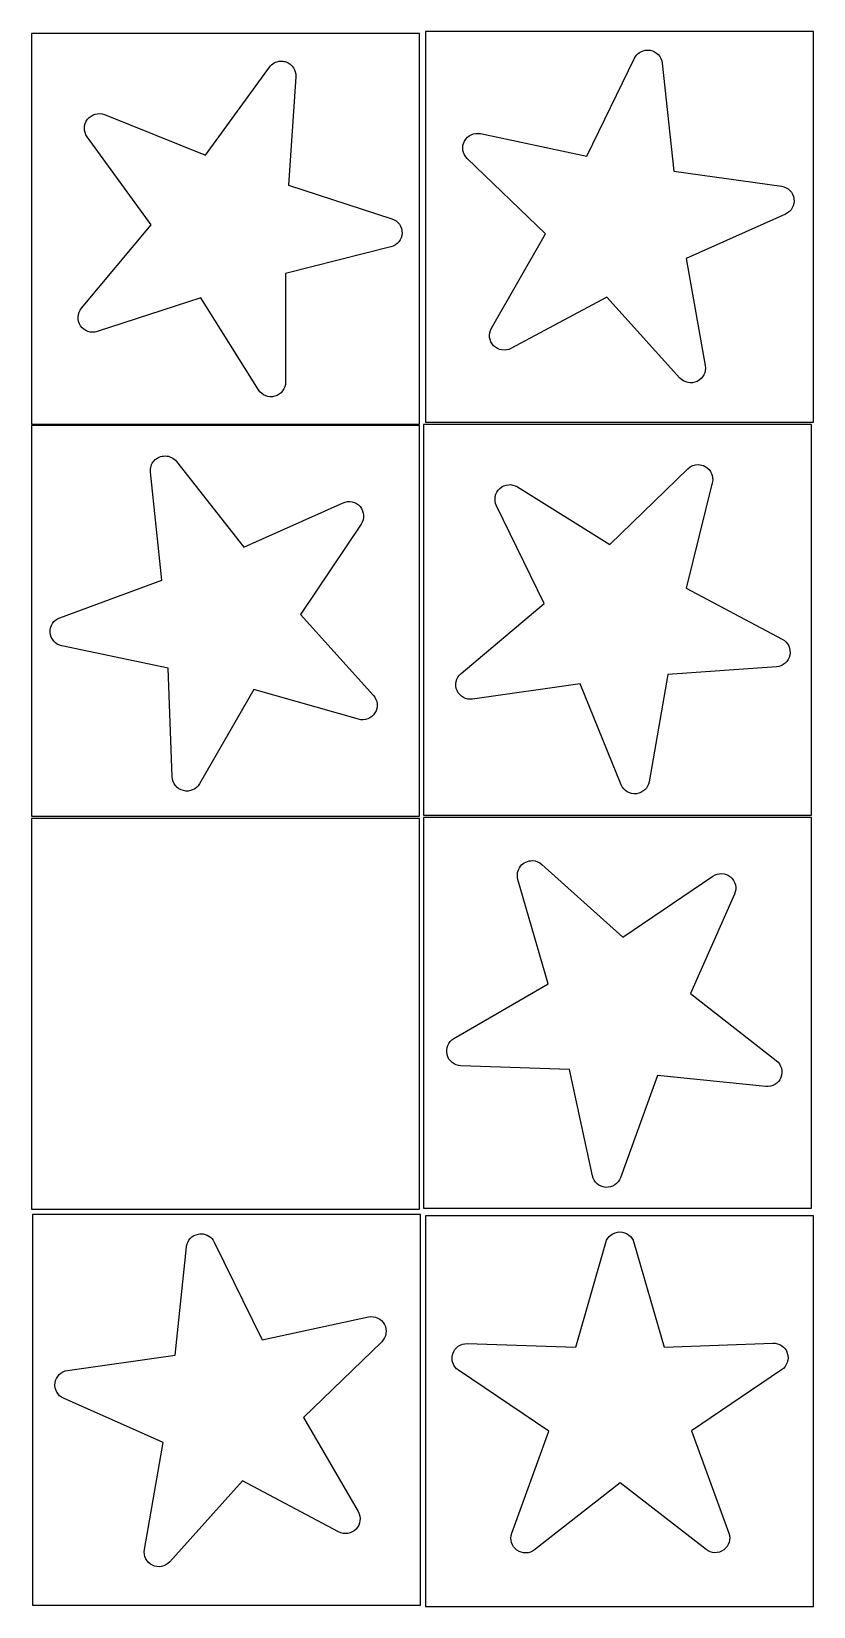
# Model space of a CAD drawing. Extents: x 0 to 606, y -308 to 913.
import ezdxf

# ---------------------------------------------------------------- set-up
doc = ezdxf.new("R2010")
doc.units = 0
doc.layers.add('Layer_1', color=7, linetype='CONTINUOUS')

msp = doc.modelspace()

# ---------------------------------------------------------------- linework, layer by layer
at = {"layer": 'Layer_1', "color": 5}
for points in [[(0.142029, 911.590397), (0.142029, 608.690388), (300.74204, 608.690388), (300.74204, 911.590397), (0.142029, 911.590397), (0.142029, 911.590397)], [(305.6284, 913.206705), (305.6284, 610.306636), (606.2284, 610.306636), (606.2284, 913.206705), (305.6284, 913.206705), (305.6284, 913.206705)], [(348.0784, 834.006705), (430.6034, 816.606705), (467.4784, 892.456705)], [(477.2784, 898.831705), (477.2784, 898.831705)], [(194.11704, 890.265357), (194.11704, 890.265397)], [(488.9534, 888.706705), (497.9284, 804.856705)], [(204.94204, 878.140397), (199.21704, 793.990397), (279.46704, 768.040397)], [(56.69203, 848.740397), (134.96704, 817.265397)], [(356.5784, 683.106708), (398.6034, 756.231708), (337.8784, 814.731705)], [(584.5284, 771.631705), (507.5284, 737.181708), (522.2784, 654.156708)], [(38.86703, 698.665396), (92.96704, 763.365397)], [(278.74204, 746.240396), (196.91704, 725.690396)], [(176.09204, 635.315348), (131.26704, 706.765396)], [(502.7034, 644.556636), (446.1534, 707.156708), (371.7284, 667.456708)], [(0.125785, 607.704132), (0.125785, 304.804012), (300.725776, 304.804012), (300.725776, 607.704132), (0.125785, 607.704132), (0.125785, 607.704132)], [(304.01216, 608.512148), (304.01216, 305.61214), (604.61216, 305.61214), (604.61216, 608.512148), (304.01216, 608.512148), (304.01216, 608.512148)], [(103.675776, 584.154132), (103.675776, 584.154132)], [(112.525776, 579.804132), (164.575776, 513.429132), (241.575776, 547.804132)], [(516.96216, 577.462148), (516.96216, 577.462148)], [(22.050786, 458.729132), (101.250776, 487.729132), (92.325784, 571.579132)], [(527.78716, 563.387148), (507.56216, 481.512148), (582.06216, 442.012148)], [(376.71216, 560.187148), (448.31216, 515.612148)], [(333.08716, 415.487148), (397.58716, 469.812148), (360.53716, 545.562148)], [(255.600776, 531.129132), (208.575776, 461.129132), (265.075776, 398.529132)], [(109.200776, 335.279052), (106.125776, 419.554132)], [(577.56216, 420.687148), (493.41216, 414.637148), (478.88716, 331.5871)], [(253.550776, 380.004132), (172.425776, 403.129132)], [(457.21216, 329.26214), (425.48716, 407.412148), (341.96216, 395.562148)], [(0.125785, 303.025844), (0.125785, 0.125764), (300.725792, 0.125764), (300.725792, 303.025844), (0.125785, 303.025844), (0.125785, 303.025844)], [(303.995912, 303.85014), (303.995912, 0.950164), (604.595912, 0.950164), (604.595912, 303.85014), (303.995912, 303.85014), (303.995912, 303.85014)], [(388.420912, 270.37514), (388.420912, 270.37514)], [(395.645912, 267.47514), (458.420912, 211.12514), (528.295912, 258.37514)], [(544.995912, 244.37514), (510.845912, 167.27514)], [(327.570912, 132.52514), (400.520912, 174.82514)], [(434.820912, 26.075124), (417.170912, 108.55014)], [(569.245912, 95.20014), (485.320912, 103.87514)], [(0.933907, -4.060556), (0.933907, -306.960636), (301.533904, -306.960636), (301.533904, -4.060556), (0.933907, -4.060556), (0.933907, -4.060556)], [(305.61216, -4.966156), (305.61216, -307.866236), (606.21216, -307.866236), (606.21216, -4.966156), (305.61216, -4.966156), (305.61216, -4.966156)], [(131.708904, -18.935516), (131.708904, -18.935516)], [(456.06216, -17.491196), (456.06216, -17.491196)], [(28.033907, -124.860556), (111.533904, -112.985516), (120.258904, -29.085516)], [(141.708904, -25.285516), (178.833904, -101.010556), (261.308904, -83.385516)], [(337.81216, -104.016156), (422.11216, -106.816156), (445.26216, -25.716156)], [(467.06216, -25.691196), (490.46216, -106.716156), (574.73716, -103.666156)], [(271.558904, -102.610556), (210.983904, -161.310556)], [(372.38716, -251.141196), (401.08716, -171.841196), (331.11216, -124.766156)], [(581.51216, -124.391196), (511.66216, -171.691196), (540.61216, -250.891196)], [(87.633904, -263.735516), (102.133904, -180.660556)], [(238.133904, -250.010556), (163.583904, -210.510556)], [(522.98716, -263.741196), (456.43716, -211.916156), (390.03716, -263.941196)]]:
    msp.add_lwpolyline(points, dxfattribs=at)
for points in [[(467.4784, 892.456705), (469.313475, 896.231652), (473.083646, 898.684186), (477.2784, 898.831705)], [(477.2784, 898.831705), (478.039847, 898.85826), (478.802032, 898.808006), (479.5534, 898.681705)], [(479.5534, 898.681705), (484.56903, 897.840748), (488.411363, 893.763379), (488.9534, 888.706705)], [(134.96704, 817.265397), (134.96704, 817.265397), (184.46704, 885.565397), (184.46704, 885.565397)], [(184.46704, 885.565397), (186.457168, 888.318164), (189.576516, 890.033806), (192.96704, 890.240397)], [(192.96704, 890.240397), (193.349704, 890.268167), (193.733531, 890.276497), (194.11704, 890.265357)], [(194.11704, 890.265397), (195.243235, 890.213974), (196.355466, 889.994899), (197.41704, 889.615397)], [(197.41704, 889.615397), (202.217693, 887.914317), (205.295275, 883.22126), (204.94204, 878.140397)], [(43.31703, 831.540397), (40.347247, 835.625538), (40.437117, 841.182335), (43.537449, 845.169304)], [(43.537449, 845.169304), (46.637782, 849.156273), (52.001185, 850.612284), (56.69203, 848.740397)], [(92.96704, 763.365397), (92.96704, 763.365397), (43.31703, 831.540397), (43.31703, 831.540397)], [(335.708033, 828.216559), (338.076335, 832.691953), (343.124688, 835.054915), (348.0784, 834.006705)], [(337.8784, 814.731705), (334.225459, 818.237989), (333.339731, 823.741165), (335.708033, 828.216559)], [(497.9284, 804.856705), (497.9284, 804.856705), (581.4534, 793.206705), (581.4534, 793.206705)], [(581.4534, 793.206705), (586.458402, 792.506845), (590.396211, 788.579423), (591.109288, 783.576287)], [(591.109288, 783.576287), (591.822366, 778.573151), (589.138586, 773.70198), (584.5284, 771.631705)], [(279.46704, 768.040397), (284.290949, 766.491428), (287.502027, 761.930422), (287.333624, 756.866723)], [(287.333624, 756.866723), (287.165221, 751.803024), (283.658204, 747.465441), (278.74204, 746.240396)], [(196.91704, 725.690396), (196.91704, 725.690396), (197.04204, 641.365348), (197.04204, 641.365348)], [(38.146309, 685.006257), (35.304451, 689.208023), (35.598773, 694.786028), (38.86703, 698.665396)], [(131.26704, 706.765396), (131.26704, 706.765396), (51.09203, 680.590396), (51.09203, 680.590396)], [(51.09203, 680.590396), (46.274833, 679.001178), (40.988167, 680.804491), (38.146309, 685.006257)], [(358.275474, 669.591575), (354.765676, 673.217207), (354.073961, 678.725877), (356.5784, 683.106708)], [(371.7284, 667.456708), (367.268586, 665.095786), (361.785271, 665.965942), (358.275474, 669.591575)], [(522.2784, 654.156708), (523.169046, 649.175767), (520.651887, 644.207467), (516.108871, 641.979458)], [(188.848519, 630.440018), (183.984804, 629.035461), (178.779231, 631.02495), (176.09204, 635.315348)], [(197.04204, 641.365348), (197.055788, 636.302906), (193.712235, 631.844575), (188.848519, 630.440018)], [(516.108871, 641.979458), (511.565855, 639.751449), (506.096443, 640.802933), (502.7034, 644.556636)], [(92.325784, 571.579132), (91.973182, 574.795997), (93.011782, 578.010253), (95.180067, 580.412562)], [(95.180067, 580.412562), (97.348352, 582.814871), (100.43972, 584.176331), (103.675776, 584.154132)], [(103.675776, 584.154132), (107.134843, 584.129864), (110.393666, 582.52807), (112.525776, 579.804132)], [(448.31216, 515.612148), (448.31216, 515.612148), (508.91216, 574.262148), (508.91216, 574.262148)], [(508.91216, 574.262148), (511.066274, 576.352104), (513.961082, 577.502835), (516.96216, 577.462148)], [(516.96216, 577.462148), (518.857139, 577.42947), (520.713705, 576.922353), (522.36216, 575.987148)], [(522.36216, 575.987148), (526.793992, 573.481221), (529.012411, 568.328763), (527.78716, 563.387148)], [(363.10917, 558.974685), (366.864452, 562.37011), (372.415564, 562.864892), (376.71216, 560.187148)], [(241.575776, 547.804132), (246.163627, 549.859026), (251.556776, 548.648111), (254.825776, 544.829132)], [(360.53716, 545.562148), (358.304302, 550.105868), (359.353888, 555.57926), (363.10917, 558.974685)], [(254.825776, 544.829132), (258.131302, 540.954651), (258.448258, 535.351684), (255.600776, 531.129132)], [(14.614937, 447.279305), (14.260979, 452.327566), (17.29495, 456.999319), (22.050786, 458.729132)], [(23.575786, 436.979132), (18.625097, 438.028372), (14.968896, 442.231044), (14.614937, 447.279305)], [(582.06216, 442.012148), (586.526372, 439.641192), (588.882266, 434.601754), (587.838595, 429.65591)], [(106.125776, 419.554132), (106.125776, 419.554132), (23.575786, 436.979132), (23.575786, 436.979132)], [(587.838595, 429.65591), (586.794923, 424.710066), (582.603723, 421.052195), (577.56216, 420.687148)], [(330.003193, 402.174433), (327.941687, 406.802659), (329.200546, 412.236838), (333.08716, 415.487148)], [(172.425776, 403.129132), (172.425776, 403.129132), (130.375776, 330.029052), (130.375776, 330.029052)], [(265.075776, 398.529132), (268.485805, 394.777038), (268.990735, 389.217251), (266.31244, 384.912226)], [(341.96216, 395.562148), (336.946285, 394.847108), (332.064699, 397.546208), (330.003193, 402.174433)], [(266.31244, 384.912226), (263.634145, 380.607201), (258.423554, 378.603224), (253.550776, 380.004132)], [(117.80515, 324.655445), (112.884869, 325.87535), (109.37193, 330.212688), (109.200776, 335.279052)], [(130.375776, 330.029052), (127.857686, 325.629442), (122.725432, 323.435541), (117.80515, 324.655445)], [(478.88716, 331.5871), (478.018281, 326.604365), (473.954503, 322.799504), (468.925428, 322.260062)], [(468.925428, 322.260062), (463.896353, 321.72062), (459.118055, 324.57704), (457.21216, 329.26214)], [(379.100343, 265.992391), (381.326271, 268.861366), (384.791533, 270.490812), (388.420912, 270.37514)], [(388.420912, 270.37514), (391.096012, 270.291389), (393.655273, 269.264142), (395.645912, 267.47514)], [(377.170912, 255.87514), (376.157078, 259.361959), (376.874415, 263.123417), (379.100343, 265.992391)], [(528.295912, 258.37514), (532.45304, 261.188934), (537.96546, 260.934671), (541.845912, 257.75014)], [(541.845912, 257.75014), (545.785114, 254.508033), (547.074219, 249.034454), (544.995912, 244.37514)], [(400.520912, 174.82514), (400.520912, 174.82514), (377.170912, 255.87514), (377.170912, 255.87514)], [(510.845912, 167.27514), (510.845912, 167.27514), (577.370912, 115.45014), (577.370912, 115.45014)], [(322.243523, 119.963625), (321.019761, 124.870273), (323.192858, 129.994244), (327.570912, 132.52514)], [(332.845912, 111.37514), (327.792109, 111.553645), (323.467285, 115.056977), (322.243523, 119.963625)], [(417.170912, 108.55014), (417.170912, 108.55014), (332.845912, 111.37514), (332.845912, 111.37514)], [(577.370912, 115.45014), (581.383847, 112.349334), (582.850046, 106.961051), (580.961584, 102.254423)], [(485.320912, 103.87514), (485.320912, 103.87514), (456.595912, 24.600164), (456.595912, 24.600164)], [(580.961584, 102.254423), (579.073122, 97.547794), (574.289195, 94.667278), (569.245912, 95.20014)], [(445.150441, 17.10025), (440.08682, 17.443241), (435.867722, 21.10903), (434.820912, 26.075124)], [(456.595912, 24.600164), (454.888966, 19.820599), (450.214061, 16.757258), (445.150441, 17.10025)], [(120.258904, -29.085516), (120.778232, -24.090066), (124.521656, -20.031317), (129.458904, -19.110556)], [(129.458904, -19.110556), (130.201218, -18.977538), (130.954949, -18.918901), (131.708904, -18.935516)], [(131.708904, -18.935516), (135.970751, -19.004547), (139.833914, -21.457656), (141.708904, -25.285516)], [(445.26216, -25.716156), (446.642181, -20.884445), (451.037443, -17.537143), (456.06216, -17.491196)], [(456.06216, -17.491196), (461.154034, -17.444732), (465.652486, -20.798123), (467.06216, -25.691196)], [(261.308904, -83.385516), (266.249258, -82.341156), (271.284931, -84.689279), (273.660577, -89.145072)], [(273.660577, -89.145072), (276.036222, -93.600865), (275.179388, -99.09063), (271.558904, -102.610556)], [(326.638822, -111.865066), (328.194119, -107.048289), (332.753387, -103.84555), (337.81216, -104.016156)], [(574.73716, -103.666156), (579.794919, -103.477684), (584.365223, -106.663803), (585.937852, -111.474549)], [(331.11216, -124.766156), (326.908866, -121.946119), (325.083525, -116.681844), (326.638822, -111.865066)], [(585.937852, -111.474549), (587.510482, -116.285296), (585.704633, -121.555774), (581.51216, -124.391196)], [(18.386745, -134.529006), (19.083297, -129.513835), (23.020284, -125.56816), (28.033907, -124.860556)], [(25.033907, -146.460556), (20.402887, -144.413418), (17.690194, -139.544177), (18.386745, -134.529006)], [(102.133904, -180.660556), (102.133904, -180.660556), (25.033907, -146.460556), (25.033907, -146.460556)], [(210.983904, -161.310556), (210.983904, -161.310556), (253.258904, -234.285516), (253.258904, -234.285516)], [(163.583904, -210.510556), (163.583904, -210.510556), (107.233904, -273.285596), (107.233904, -273.285596)], [(253.258904, -234.285516), (255.815407, -238.664707), (255.153815, -244.208864), (251.638623, -247.863511)], [(251.638623, -247.863511), (248.123431, -251.518158), (242.609194, -252.394838), (238.133904, -250.010556)], [(376.387857, -264.193458), (372.291432, -261.222679), (370.659116, -255.897254), (372.38716, -251.141196)], [(540.61216, -250.891196), (542.36137, -255.646117), (540.744151, -260.984452), (536.650242, -263.969231)], [(93.834471, -275.897813), (89.285452, -273.681309), (86.755568, -268.718988), (87.633904, -263.735516)], [(390.03716, -263.941196), (386.053305, -267.061311), (380.484282, -267.164236), (376.387857, -264.193458)], [(536.650242, -263.969231), (532.556332, -266.954011), (526.979186, -266.860929), (522.98716, -263.741196)], [(107.233904, -273.285596), (103.850572, -277.048511), (98.383489, -278.114318), (93.834471, -275.897813)]]:
    msp.add_open_spline(points, degree=3, dxfattribs=at)

doc.saveas('drawing.dxf')
